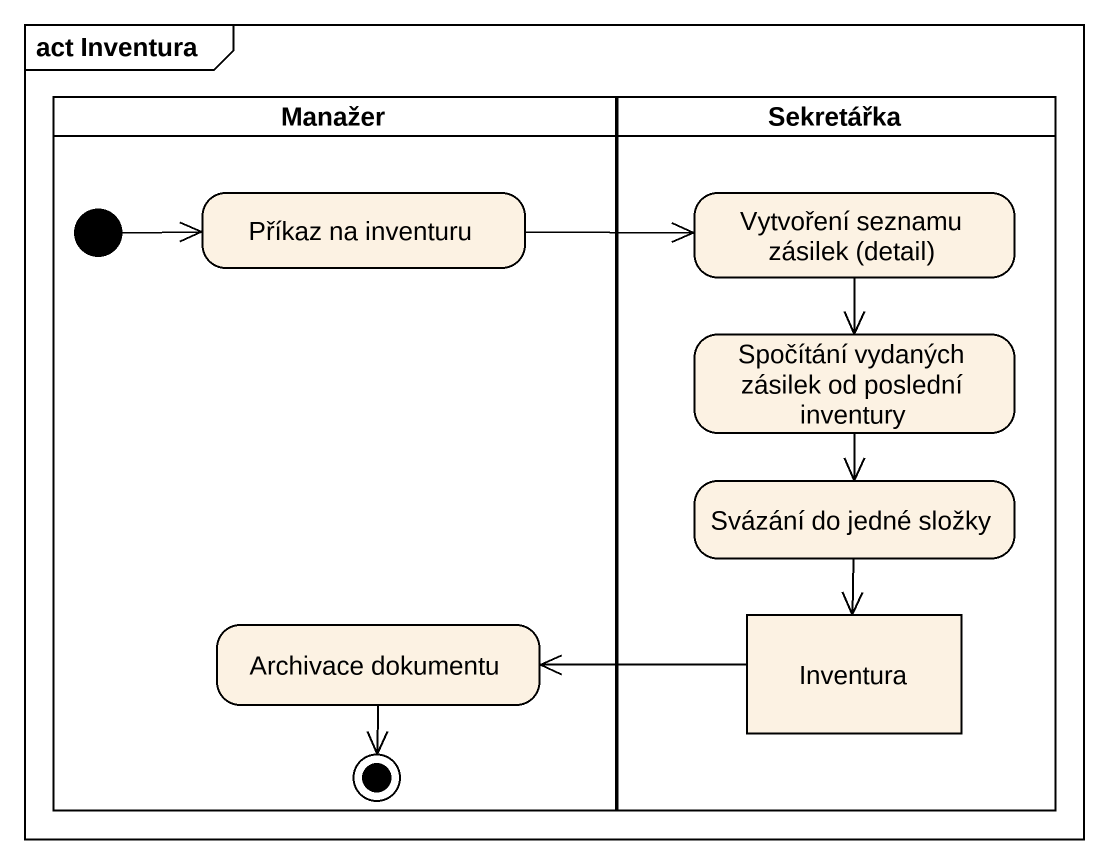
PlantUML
@startuml
mainframe act Inventura
hide empty description
state Manažer <<partition>> {
  state "Příkaz na inventuru" as Příkaz_na_inventuru
  state "Archivace dokumentu" as Archivace_dokumentu
  [*] -right-> Příkaz_na_inventuru
  Archivace_dokumentu --> [*]
}
state Sekretářka <<partition>> {
  state "Vytvoření seznamu zásilek (detail)" as Vytvoření_seznamu_zásilek
  state "Spočítání vydaných zásilek od poslední inventury" as Spočítání_vydaných_zásilek
  state "Svázání do jedné složky" as Svázání_do_jedné_složky
  state Inventura <<object>>
}
Příkaz_na_inventuru -right-> Vytvoření_seznamu_zásilek
Vytvoření_seznamu_zásilek --> Spočítání_vydaných_zásilek
Spočítání_vydaných_zásilek --> Svázání_do_jedné_složky
Svázání_do_jedné_složky --> Inventura
Inventura -left-> Archivace_dokumentu
@enduml
